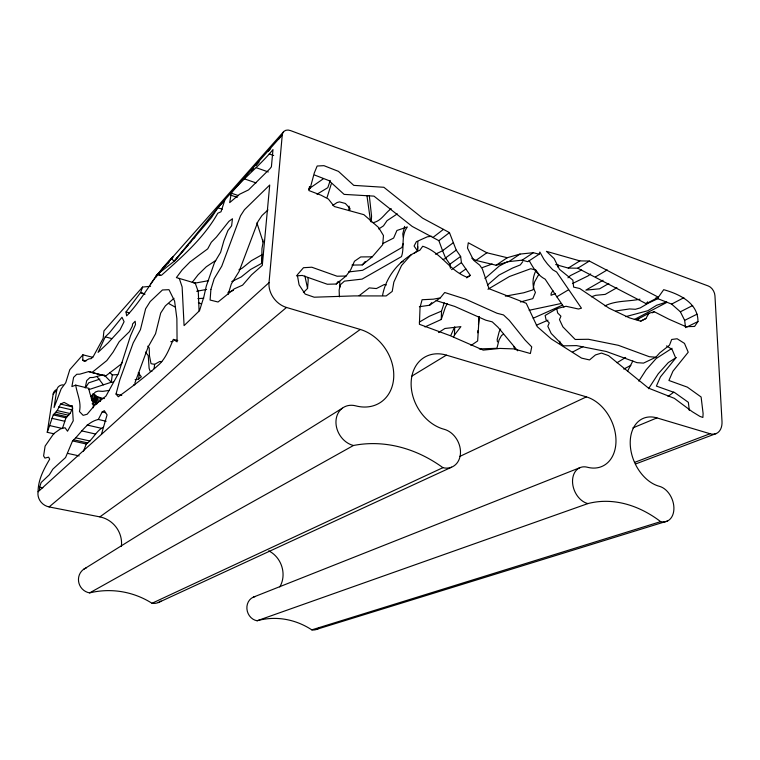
<?xml version="1.0" encoding="UTF-8"?>
<svg xmlns="http://www.w3.org/2000/svg" width="760" height="760" viewBox="0 0 760 760"><rect width="100%" height="100%" fill="white"/><g stroke="black" fill="none" stroke-linecap="round" stroke-linejoin="round"><path stroke-width="1.14" d="M520.419 301.986L532.817 298.632L535.429 292.391C531.696 285.779 532.589 276.925 536.056 270.351M262.76 241.861L262.789 239.59M479.18 316.521L477.651 340.945L470.972 345.515M93.252 407.787C94.088 400.928 89.234 395.115 88.986 388.379L75.724 385.139L71.886 386.574L73.596 377.368L76.76 374.281L79.847 374.167L88.711 371.573L105.649 376.01L121.001 364.211L122.436 362.349M150.594 286.292L142.566 287.062L103.949 330.904L103.132 338.409L93.233 356.592L91.266 358.606L88.806 358.919L84.265 361.437L82.764 360.126L82.888 354.806L92.805 357.352M453.511 337.145L454.47 335.074L454.698 326.857L450.88 335.245M424.945 326.923L441.256 319.485L441.531 311.096L444.277 302.803M39.501 490.485L39.605 487.15L41.163 482.505L49.362 474.753L52.867 469.119L65.569 457.529L72.552 440.923C80.949 433.361 86.288 422.247 98.335 419.453L102.201 411.92L104.329 410.685L107.074 414.884L101.403 434.435M413.962 253.508L417.468 250.809L417.848 241.623M417.687 250.126L417.829 246.705M371.231 222.053L371.564 216.163L369.293 195.472M303.382 292.581L307.562 288.439L308.227 279.803L307.743 277.514M477.822 332.785L478.002 330.486M478.458 324.729L479.085 316.683M710.058 433.741L656.934 417.905A36.642 25.46 66.3 0 0 630.239 444.248A36.642 25.46 66.3 0 0 659.385 486.315A18.687 13.091 68.2 0 1 673.901 507.537A18.687 13.091 68.2 0 1 660.649 521.635A130.273 94.468 73.1 0 0 587.879 503.595A19.275 14.088 67.1 0 1 572.527 481.545A19.275 14.088 67.1 0 1 587.375 467.238A37.81 27.35 64.9 0 0 615.98 440.249A37.81 27.35 64.9 0 0 586.406 396.872L446.376 355.129A40.233 31.217 60.6 0 0 411.141 382.594A40.233 31.217 60.6 0 0 444.096 429.267A20.491 16.16 63.4 0 1 460.484 452.817A20.491 16.16 63.4 0 1 442.918 467.666A143.041 118.74 70.9 0 0 353.447 445.493A21.28 17.471 59.6 0 1 335.986 420.907A21.28 17.471 59.6 0 1 355.775 405.859A41.838 33.639 56.7 0 0 393.699 377.701A41.838 33.639 56.7 0 0 360.269 329.45L286.501 307.458A21.337 17.128 50.3 0 1 269.03 282.653L282.255 134.928A8.664 6.46 46.5 0 1 290.462 130.568L708.406 286.035A8.37 5.396 61.9 0 1 714.951 295.754L722 421.344A17.556 11.713 65.5 0 1 710.058 433.741L634.714 462.337M261.915 262.162L262.533 255.502M557.678 266.95L557.906 264.632M85.206 387.961L86.688 380.617L89.946 377.568L93.157 377.483L102.324 374.984M230.935 195.225L231.163 193.135C244.036 177.583 260.252 165.291 272.983 149.596L271.396 166.839L269.876 168.796L248.577 189.876L239.486 194.303L229.7 202.607L230.935 195.225L237.281 197.362M154.09 368.609L154.622 364.344L159.79 361.475L161.794 361.646M135.109 379.639L138.567 379.145L139.375 372.846M109.839 372.447L112.271 374.955L111.273 382.242L88.796 389.633M96.805 396.558L97.831 396.938L96.852 403.921L95.826 403.541L96.805 396.558L92.824 393.794M98.591 402.03L99.246 397.375L97.831 396.938M100.32 401.47L100.804 397.983L99.246 397.375M91.276 398.762L91.779 395.248M91.827 400.815L92.663 394.962M94.212 394.497L93.223 401.508L95.826 403.541M94.012 401.888L95.01 394.877M94.611 402.373L95.598 395.371M95.285 403.113L96.273 396.122M63.061 384.835A7.505 6.697 35.8 0 0 56.743 390.07L54.055 407.588L61.209 388.769L65.73 382.745L69.806 369.664L82.888 354.806M121.362 546.468A26.096 24.804 50.3 0 0 99.855 516.885L49.115 506.929A13.281 12.473 35.7 0 1 38.057 491.786C38.19 479.56 43.747 469.309 49.694 459.154L48.602 457.178L44.944 458.09L43.596 455.933L45.115 446.101L53.779 433.608L60.553 428.839L65.065 427.737L67.526 431.214L73.236 420.812L72.285 405.925L70.357 405.812L64.115 402.391L60.572 404.073L57.228 410.552L53.267 414.894L47.253 432.307L54.15 433.855M47.253 432.307L53.153 394.098A7.438 6.65 35.4 0 1 55.974 389.851M382.546 295.573C386.023 275.386 401.204 258.286 419.815 250.287L422.721 246.259C440.8 251.949 449.397 270.731 467.029 277.21L470.316 275.376L461.443 262.599L460.636 256.443L456.237 250.097L449.464 232.617L422.541 218.111L383.866 187.283L353.77 185.373L338.447 171.37L323.94 165.661L317.158 166.012L314.279 172.995L310.279 187.948L308.598 189.62M349.125 206.141L348.849 210.596M349.609 210.501L350.037 208.496L345.334 203.461L339.52 201.894L337.06 202.54L332.813 205.39M533.283 287.698L534.584 281.931L538.859 274.255L535.762 270.056L530.727 268.726L509.399 276.535L487.948 289.256M404.624 226.366L402.791 233.88L403.19 237.234M497.05 347.719L499.064 339.929L501.514 335.492L503.443 334.248M116.033 394.07L119.918 379.553L133.218 342.865L140.439 329.659L145.625 308.778L150.195 301.558L162.441 289.969L168.986 289.683L174.6 301.065L176.88 318.697L177.08 341.858L173.384 339.397C169.461 348.175 166.45 357.115 159.448 364.163C146.423 375.877 132.401 386.517 118.294 396.777L116.033 394.07L121.752 395.466M330.248 180.434L327.807 187.663L317.005 194.208M331.331 183.787L327.104 197.362M228.076 294.481L231.344 283.917L239.077 271.491L257.963 221.559L261.953 215.574L267.985 209.912M403.123 243.637L401.916 247.513L362.634 270.303L348.536 271.956M72.817 408.015L70.043 413.544L65.978 417.838L62.424 428.478L49.742 425.6M627.522 371.279L632.833 361M441.256 319.485L445.379 307.211L447.327 303.572M539.096 254.239L539.856 252.025L543.922 259.331L547.457 264.014L552.739 269.762L556.624 272.004L581.457 308.209L578.445 309.006L566.01 306.27L556.738 308.683L545.139 315.466L546.05 319.713L549.281 322.867L547.827 326.277L551.19 333.459L563.388 345.857L576.508 345.61L606.252 351.481L637.032 362.662L643.511 363.109L655.88 357.209L659.737 352.877L669.512 345.173L671.688 339.473L677.122 338.76L684.484 343.397L688.227 352.212L672.942 371.203L668.914 380.484L687.372 387.153L701.109 397.005L703.105 413.526L702.876 417.459L699.931 416.413L692.284 411.711L674.348 398.335L648.536 388.151L608.532 355.623L601.502 353.077L595.46 354.93L589.522 359.936L581.59 358.122L551.332 338.979L537.234 326.658L526.243 303.297L489.003 288.695L482.362 268.954L479.731 265.173L473.575 260.233L467.476 248.054L468.293 242.763L486.846 252.766L507.243 257.716L520.02 254.077L533.339 252.7L539.096 254.239L527.811 261.677L522.101 260.176L508.867 261.592L496.156 265.249L475.921 260.433L471.837 258.257M142.566 287.062L140.638 292.505L126.027 311.952L126.635 315.865C143.688 298.348 153.634 275.633 171.314 258.666L283.594 131.718M134.786 383.277L148.191 346.854L155.543 333.773L160.702 313.025L165.366 305.872L174.002 298.309M83.467 451.231L86.279 443.983C92.986 439.536 96.035 430.891 103.303 427.272M533.71 287.793L532.846 289.902L523.754 292.771L505.372 296.153M105.241 336.841L98.087 352.365L108.338 342.637L120.004 329.906L124.089 321.698L121.989 317.291L109.516 332.747L105.241 336.841L111.644 338.551M500.65 329.033L499.178 331.74L497.163 339.615L497.439 341.867M278.397 139.441L282.255 134.928L217.854 207.765L211.603 217.398L174.277 261.221L157.263 274.426L150.328 284.363M640.822 321.195L645.886 318.554L648.907 313.291L654.322 311.752L668.838 319.172L685.938 326.667L694.592 326.439L697.956 321.547C698.221 302.898 679.069 293.968 663.708 289.683L658.388 297.226L646.266 303.734L577.742 268.204L568.281 268.071L555.702 264.547M552.909 290.558L551.133 293.531L551.038 295.298L555.541 293.474M638.837 381.159L646.133 369.825L656.156 358.549L672.03 348.289M86.288 386.545L88.701 382.84L99.902 379.107M648.536 388.712L658.293 373.72L668.353 362.539L676.333 357.476M646.266 303.734L647.596 301.863M296.438 275.832L302.319 275.452L327.332 284.249L336.243 284.022L346.075 276.032L350.673 269.828L354.483 261.231L360.724 256.937L372.238 256.823L382.707 244.701L383.467 235.562L378.575 227.487L363.878 214.671L334.267 206.501L328.387 199.044L321.081 195.215L308.93 190.56L309.481 186.599L310.279 187.948M336.243 284.022L338.2 281.39M454.47 335.074L460.911 326.629L444.885 328.5L438.558 332.566M522.775 261.668L520.296 264.908L512.611 268.033L499.101 275.025L487.492 285.048M157.358 275.31L155.629 276.916L171.314 258.666L174.277 261.221L217.854 207.765L224.817 200.108L221.017 211.755L217.768 213.256C203.813 237.975 182.428 256.576 161.462 275.291L157.263 274.426L160.512 275.395M440.315 297.882L444.704 292.505L465.652 299.183L496.992 313.243L503.509 314.944L509.276 320.359L525.093 340.062L531.744 346.883L530.375 353.523L513.997 348.906L499.975 348.422L483.227 350.113L449.882 335.549L419.406 324.301L420.042 307.353L422.085 299.734L433.399 299.174L440.315 297.882L429.599 305.235L419.368 306.717M429.599 305.235L431.784 302.575M174.277 261.221L188.166 244.986M189.706 243.181L191.244 241.376M193.562 238.668L195.101 236.863M251.408 171.019L253.716 168.311M256.034 165.604L259.122 161.994M268.375 151.173L270.693 148.466M169.48 260.88L155.629 276.916L158.032 274.474M171.019 259.103L173.327 256.433L155.629 276.916L158.821 273.41M351.956 265.078L362.226 264.936L365.199 261.497M53.153 394.098L56.743 390.07M411.454 254.391L401.565 265.468L393.851 282.084L392.217 291.412L386.156 295.934L353.97 295.906L314.194 297.207L305.197 294.091L299.079 284.858L297.312 274.826L303.487 267.71L311.799 267.216L337.079 276.222L346.075 276.032M167.608 263.758L169.204 262.01M567.957 277.827L570.275 275.652L581.619 269.99M38.057 491.786L269.03 282.653M484.975 278.54L499.225 266.048L507.519 261.687M138.567 379.145L141.341 376.789L138.263 372.751M49.115 506.929L286.501 307.458M673.844 392.103L668.04 396.435M362.226 264.936L372.238 256.823M88.711 371.573L91.903 372.552L106.818 360.563L113.107 352.099L119.177 341.734L129.399 331.673L132.297 326.202L132.591 323.94L135.156 321.242L135.489 324.51L130.492 335.844L118.436 373.474L105.982 396.055L94.953 405.023L87.153 414.238L83.153 415.359L79.439 411.549C81.614 402.258 76.988 394.003 75.724 385.139M432.915 237.481L443.431 229.368M91.038 396.663L95.484 391.989L98.106 391.077L102.733 391.352L109.449 390.393M359.147 295.678L369.274 287.888L376.399 288.553L384.332 284.506L386.384 284.952M314.621 175.047L328.976 180.614L344.128 194.389L373.958 196.127L412.224 226.442L438.881 240.673L449.464 232.617M450.423 268.242L449.901 264.185L445.55 257.934L442.577 250.705L453.216 242.773M445.55 257.934L456.237 250.097M590.691 273.952L587.945 275.956L572.422 283.575M449.901 264.185L460.636 256.443M99.855 516.885L360.269 329.45M451.573 269.638L461.443 262.599M475.921 260.433L486.846 252.766M459.562 273.41L465.88 268.983M309.054 188.727L323.294 178.818M466.688 277.875L470.316 275.376M496.156 265.249L507.243 257.716M508.867 261.592L520.02 254.077M391.248 208.677C384.911 213.009 381.416 221.093 373.008 222.68M215.726 260.471L206.302 266.76L198.132 274.74L192.251 282.33L195.244 283.157L198.293 291.716L199.072 310.868M522.101 260.176L533.339 252.7M397.318 213.873L387.02 220.685L383.486 225.853L378.746 228.978M83.59 569.335L342.361 408.177M568.281 268.071L579.832 260.88L589.361 261.05L658.388 297.226M577.742 268.204L589.361 261.05M411.93 376.067L446.376 355.129M617.025 362.719L625.679 357.438M529.15 260.509C533.045 267.672 537.709 275.338 545.167 279.176L556.823 296.78L568.423 289.845M630.857 365.351L623.779 369.084M595.479 276.906L607.221 269.923M419.32 322.097L429.219 316.331L441.531 311.096M608.836 283.47L599.611 288.809L585.875 290.111L603.069 280.231M616.911 287.717L605.197 294.395L595.65 295.317L591.461 296.799M262.637 254.391L251.398 260.68L242.07 268.261L238.934 269.819M86.507 567.767A13.176 12.701 57.8 0 0 89.632 592.895L353.447 445.493M572.422 352.127L582.92 346.598M634.343 319.504L666.881 302.366M648.907 313.291L636.756 319.675L638.922 319.058M652.298 312.816L654.322 311.752M655.804 297.901L671.64 304.095L683.876 297.702M671.64 304.095L680.371 311.799L692.692 305.51M382.745 243.59L393.632 238.06L396.919 230.48L407.36 226.964C400.529 235.885 404.833 247.133 401.489 256.614L362.111 279.101L344.441 281.124L340.328 284.791L339.14 290.006L339.387 296.846M435.433 254.201L443.422 250.344M685.539 327.655L684.656 320.359L697.034 314.174M401.109 262.371L403.19 261.345M686.575 327.151L697.956 321.547M231.771 281.57L241.205 276.973L250.553 269.486L261.81 263.273L261.944 248.644L263.14 242.126L256.88 222.822M562.419 305.159L533.168 318.231M645.886 318.554L640.452 321.109L629.442 317.851L609.111 308.227L579.728 288.505L573.619 287.099L572.878 280.155L559.503 269.353L554.106 258.58L546.44 251.351L579.832 260.88M459.676 456.484L586.406 396.872M658.274 298.471L648.622 302.983L640.243 307.904L635.389 309.291L629.584 308.949L615.904 310.945M89.632 592.895A88.112 84.122 -88.4 0 1 152.009 603.269L442.918 467.666M158.28 602.585L451.563 467.2M536.322 325.242L547.979 320.178M632.852 427.909L656.934 417.905M443.118 259.454L446.243 258.162M253.431 597.113L579.918 467.666M227.934 292.505L233.396 290.387M635.474 464.018L716.385 433.476M492.157 263.995L482.572 267.51M255.274 596.524A12.407 11.067 72.6 0 0 246.905 608.827A12.407 11.067 72.6 0 0 257.089 620.758L587.879 503.595M604.875 305.909C615.923 300.342 628.434 301.682 639.967 299.183M666.663 301.995L656.668 305.254L647.833 310.716L625.689 316.663M257.089 620.758A83.002 73.026 82.5 0 1 311.809 629.859L660.649 521.635M317.252 629.147L667.556 520.989M208.611 280.659L195.405 283.052M206.587 289.455L196.669 291.26M529.14 310.279L560.433 303.658M170.762 341.715L173.042 341.335M431.718 236.284L427.338 236.797L416.366 241.718L414.086 246.059L417.468 250.809M496.669 348.317L479.322 348.916M112.271 374.955L117.847 374.547M113.506 382.08L111.273 382.242L103.968 374.784M197.866 298.623L203.766 298.233M133.76 384.75L134.891 384.807M655.88 357.209L649.363 356.734L618.355 345.315L588.42 339.273L575.216 339.473L562.903 326.904L559.483 319.627L560.928 316.179L557.669 312.987L556.738 308.683M104.386 398.591L100.804 397.983M151.895 371.469L150.09 371.146L149.112 368.324L148.238 355.575L145.454 352.089M154.622 364.344L151.022 363.679L149.473 355.86L149.207 347.909L147.82 346.151M39.605 487.15L42.845 487.806M67.773 453.425L79.173 455.905M73.824 439.831L87.59 442.909M72.552 440.923L86.279 443.983M76.076 437.902L89.918 441.009M81.624 430.863L95.598 434.045M87.077 425.011L101.194 428.26M52.041 418.351L64.743 421.268M55.907 412.3L68.695 415.273M54.321 413.858L67.061 416.812M53.267 414.894L65.978 417.838M98.335 419.453L106.124 421.277M57.228 410.552L70.043 413.544M70.357 405.812L72.57 406.334M60.572 404.073L72.371 406.856M58.719 406.809L71.554 409.82M102.201 411.92L105.554 412.718M92.112 403.778L95.57 404.605M91.903 372.552L105.649 376.01M82.764 360.126L86.089 360.971M173.384 339.397L177.755 340.584M179.274 278.416L176.386 277.618L182.143 269.933L190.114 261.829L207.698 248.862L211.299 242.259L216.4 237.082L228.931 221.34L232.475 218.747L231.619 225.796L227.914 230.546L223.886 240.777L220.6 252.348L214.538 262.428L206.283 286.121L203.822 296.979L199.528 310.669L184.082 325.622L182.134 286.966L179.274 278.416L195.244 283.157M126.027 311.952L129.343 312.873M436.154 300.589L454.727 306.423L485.792 320.197L492.252 321.86L497.952 327.19L517.702 350.816M217.854 207.765L222.281 209.228M231.163 193.135L238.554 195.633M144.856 293.959L140.638 292.505L144.79 294.548M244.197 178.799L256.025 182.884M256.281 167.722L268.308 171.959M269.24 153.928L273.685 155.524M198.379 302.584L201.533 304.066M168.853 303.61L174.99 306.974M666.558 345.914L672.039 349.334L675.725 358.055L660.431 376.903L656.393 386.089L674.728 392.635L688.361 402.334L689.32 410.505M97.09 376.703L103.35 384.845M556.823 296.78L563.92 307.087M513.617 346.579L515.517 349.6M680.371 311.799L684.656 320.359M438.881 240.673L442.577 250.705M304.883 275.975L307.562 288.439M366.994 195.985L370.509 221.046M559.778 341.192L560.072 343.501M339.72 281.361L339.919 287.128M268.717 550.839A24.472 21.745 68.5 0 1 279.784 586.919M318.858 628.207A12.16 10.554 73.7 0 1 311.809 629.859M161.006 600.998A12.873 12.094 67.6 0 1 152.009 603.269M210.9 289.389L210.102 300.038L218.044 302.005L234.241 288.876L242.582 285.161L251.522 274.863L262.305 265.373L269.714 185.031L244.435 209.75L240.511 215.802L221.768 266.171L214.159 278.749L210.9 289.389"/></g></svg>
